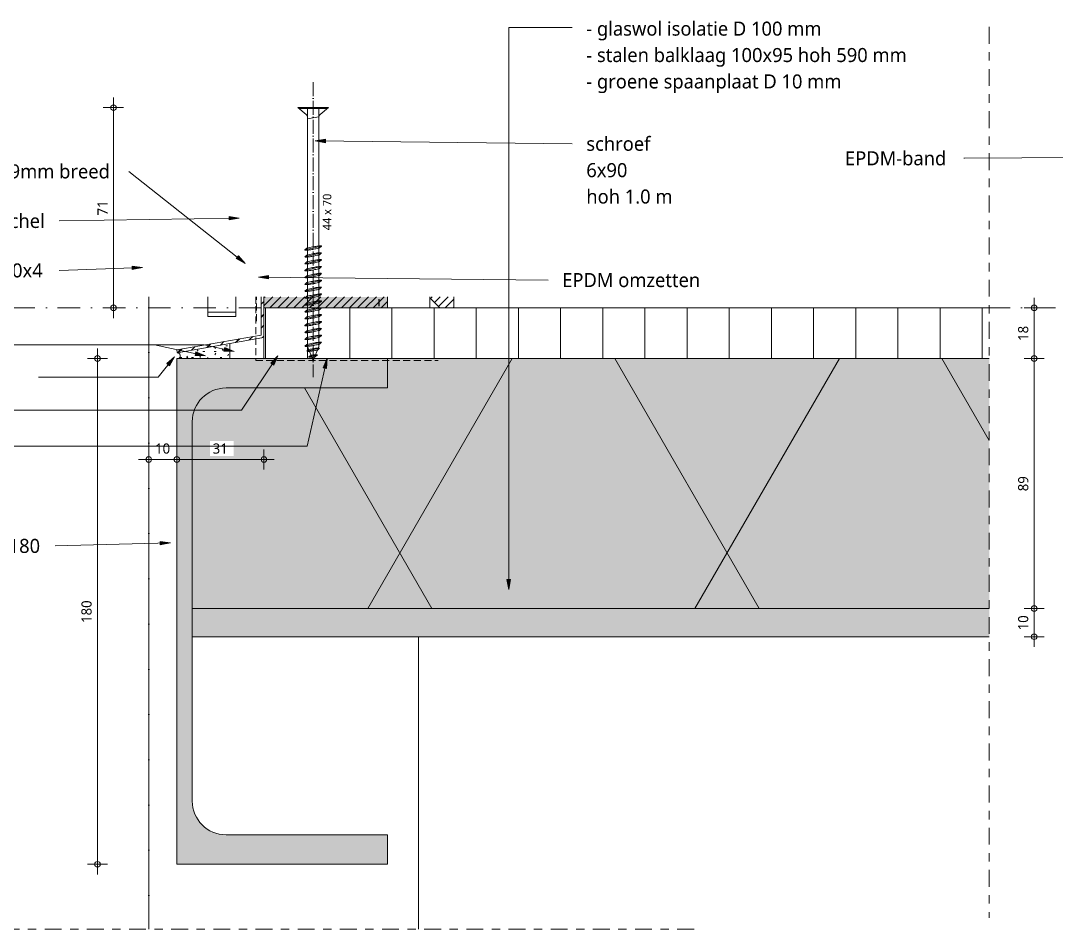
# Model space of a CAD drawing. Header units: millimetres. Extents: x 2457 to 4349, y 3067 to 7524.
# Drawn here: x 3648 to 4016.4, y 4805.4 to 5128.7 of the extents above; entities that cross this region are included whole.
import ezdxf

# ---------------------------------------------------------------- set-up
doc = ezdxf.new("R2010")
doc.units = ezdxf.units.MM
for name, pattern in [('MV_center', [15, 6, -3, 3, -3]), ('MV_hartlijn_staal', [6.6, 5, -0.8, 0, -0.8]), ('MV_hidden', [3.75, 2.5, -1.25]), ('MV_stramien', [16, 8, -4, 0, -4])]:
    doc.linetypes.add(name, pattern=pattern)
for name, color, linetype, lineweight in [('A-ANNO-DIMS', 211, 'Continuous', 13), ('A-ANNO-DIMS-2', 211, 'Continuous', 13), ('A-ANNO-NOTE', 131, 'Continuous', 18), ('A-DETL', 90, 'Continuous', 13), ('A-DETL-GENF', 92, 'Continuous', 18), ('A-DETL-MEDM', 33, 'Continuous', 25), ('G-ANNO-TEXT', 231, 'Continuous', 13)]:
    doc.layers.add(name, color=color, linetype=linetype, lineweight=lineweight)
doc.styles.add('Segoe UI', font='segoeui.ttf', dxfattribs={"height": 3})
doc.styles.add('Segoe UI_1', font='segoeui.ttf', dxfattribs={"height": 3.6})
doc.styles.add('Segoe UI_3', font='segoeui.ttf', dxfattribs={"height": 5})
doc.dimstyles.new('1_8_mm_3', dxfattribs={"dimscale": 304.8, "dimtxt": 3.77051, "dimasz": 0.006562, "dimexe": 0.011811, "dimexo": 0.0625, "dimgap": 0.003281, "dimtad": 1, "dimdec": 0, "dimzin": 0, "dimdsep": 46, "dimtxsty": 'Segoe UI_1', "dimblk1": 'DOTBLANK', "dimblk2": 'DOTBLANK', "dimsah": 1, "dimcen": 0.09, "dimdle": 0.011811, "dimazin": 0, "dimtfac": 1, "dimtdec": 4, "dimtix": 1, "dimtmove": 0, "dimatfit": 3, "dimfxl": 0.011811, "dimfxlon": 1, "dimtvp": 1, "dimtfill": 1, "dimtolj": 1, "dimtzin": 0, "dimarcsym": 2})
pattern_1 = [(270, (0, 0), (-15, -9e-16), [])]

# ---------------------------------------------------------------- blocks, each defined once
blk = doc.blocks.new('42_isolatie - Type 1-3252179-Details Strandbaak Strandhuis 2_0')
at = {"layer": 'A-DETL-GENF'}
blk.add_hatch(color=256, dxfattribs=at).paths.add_polyline_path([(285.28, 7.8), (285.28, 96.8), (71.28, 96.8), (71.28, 86.3), (13.78, 86.3), (12.2, 86.19), (10.67, 85.89), (9.19, 85.39), (7.78, 84.69), (6.47, 83.82), (5.29, 82.79), (4.26, 81.6), (3.39, 80.3), (2.69, 78.89), (2.19, 77.41), (1.88, 75.88), (1.78, 74.3), (1.78, 7.8)])
at = {"layer": 'A-DETL-GENF', "lineweight": 13}
h = blk.add_hatch(dxfattribs=at)
h.set_pattern_fill('FP_29', color=256, style=0, pattern_type=2)
h.set_pattern_definition([(60, (0, 0), (-87.295, 50.4), []), (120, (0, 0), (-87.295, -50.4), [])])
h.paths.add_polyline_path([(285.28, 7.8), (285.28, 96.8), (71.28, 96.8), (71.28, 86.3), (13.78, 86.3), (12.2, 86.19), (10.67, 85.89), (9.19, 85.39), (7.78, 84.69), (6.47, 83.82), (5.29, 82.79), (4.26, 81.6), (3.39, 80.3), (2.69, 78.89), (2.19, 77.41), (1.88, 75.88), (1.78, 74.3), (1.78, 7.8)])
at = {"layer": 'A-DETL-GENF'}
blk.add_line((285.28, 96.8), (71.28, 96.8), dxfattribs=at)
blk = doc.blocks.new('00 plaatmateriaal1 - d_15 mm-V15-Details Strandbaak Strandhuis 2_0')
at = {"layer": 'A-DETL-GENF', "lineweight": 13}
h = blk.add_hatch(dxfattribs=at)
h.set_pattern_fill('FP_1', color=256, style=0, pattern_type=2)
h.set_pattern_definition(pattern_1)
h.paths.add_polyline_path([(243.62, 0), (243.62, 15), (239.69, 15), (239.69, 0), (242.43, 0)])
at = {"layer": 'A-DETL-MEDM', "lineweight": 18}
blk.add_line((243.62, 15), (240.08, 15), dxfattribs=at)
blk = doc.blocks.new('00 plaatmateriaal1 - d_10 mm-3252177-Details Strandbaak Strandhuis 2_0')
at = {"layer": 'A-DETL-GENF', "lineweight": 13}
h = blk.add_hatch(dxfattribs=at)
h.set_pattern_fill('FP_2', color=256, style=0, pattern_type=2)
h.set_pattern_definition([(90, (0, 0), (-15, 9e-16), [])])
h.paths.add_polyline_path([(251.06, -10), (251.06, 0), (244.13, 0), (244.13, -10), (246.86, -10)])
at = {"layer": 'A-DETL-MEDM', "lineweight": 18}
for p, q in [((251.06, 0), (244.13, 0)), ((251.06, -10), (251.06, 0)), ((244.13, -10), (251.06, -10))]:
    blk.add_line(p, q, dxfattribs=at)
blk = doc.blocks.new('00 plaatmateriaal1 - d_18 mm-V61-Details Strandbaak Strandhuis 2_0')
at = {"layer": 'A-DETL-GENF', "lineweight": 13}
h = blk.add_hatch(dxfattribs=at)
h.set_pattern_fill('FP_1', color=256, style=0, pattern_type=2)
h.set_pattern_definition(pattern_1)
h.paths.add_polyline_path([(10, 18), (10, 0), (268, 0), (268, 18), (200.46, 18)])
at = {"layer": 'A-DETL-MEDM', "lineweight": 18}
for p, q in [((224, 18), (10, 18)), ((268, 9.89), (268, 18)), ((10, 0), (200.46, 0)), ((205.46, 0), (224, 0))]:
    blk.add_line(p, q, dxfattribs=at)
blk = doc.blocks.new('NLRS_00_DI_maskeer - Type 1-V22-Details Strandbaak Strandhuis 2_0')
at = {"layer": 'A-DETL-GENF', "linetype": 'MV_center'}
blk.add_line((217, 0), (-100, 0), dxfattribs=at)
blk = doc.blocks.new('NLRS_00_DI_maskeer - Type 1-V6-Details Strandbaak Strandhuis 2_0')
at = {"layer": 'A-DETL-GENF', "linetype": 'MV_center'}
blk.add_line((-100, 0), (198, 0), dxfattribs=at)
blk = doc.blocks.new('00 hout_rechthoekig_sls - Vuren 44x70-V64-Details Strandbaak Strandhuis 2_0')
at = {"layer": 'A-DETL-GENF', "lineweight": 13}
blk.add_hatch(color=256, dxfattribs=at).paths.add_polyline_path([(70, 0), (66.07, 0), (66.07, -44), (70, -44)])
at = {"layer": 'A-DETL-MEDM', "lineweight": 13}
h = blk.add_hatch(dxfattribs=at)
h.set_pattern_fill('FP_61', color=256, style=0, pattern_type=2)
h.set_pattern_definition([(135, (5096.476, -3778.524), (-1.41421356, -1.41421356), [])])
h.paths.add_polyline_path([(70, 0), (66.07, 0), (66.07, -44), (70, -44)])
at = {"layer": 'A-DETL-MEDM', "lineweight": 18}
for p, q in [((66.07, 0), (70, 0)), ((70, 0), (70, -44)), ((70, 0), (70, -44)), ((70, 0), (70, -44)), ((70, -44), (66.07, -44)), ((70, -44), (66.07, -44))]:
    blk.add_line(p, q, dxfattribs=at)
blk = doc.blocks.new('28 schroeven 2D - Verzonken schroef 6_0x90mm-3245572-Details Strandbaak Strandhuis 2_0')
at = {"layer": 'A-DETL-GENF', "linetype": 'MV_hartlijn_staal', "lineweight": 13}
blk.add_line((0, 9.1), (0, -95.9), dxfattribs=at)
at = {"layer": 'A-DETL-GENF', "lineweight": 5}
for p, q in [((-5.4, 0), (5.4, 0)), ((-2.54, -2.4), (-5.4, 0)), ((5.4, 0), (2.54, -2.4)), ((-5.04, -0.3), (5.04, -0.3)), ((-2, -4), (2.03, -3.26)), ((-2, -3.55), (-2, -85)), ((2, -85), (2, -3.55)), ((3, -49.24), (-3, -50.64)), ((-3, -50.64), (-2.25, -50)), ((2.25, -49.88), (3, -49.24)), ((3, -51.69), (-3, -53.09)), ((-3, -53.09), (-2.25, -52.45)), ((3, -54.14), (-3, -55.53)), ((-3, -55.53), (-2.25, -54.89)), ((2.25, -52.33), (3, -51.69)), ((2.25, -54.78), (3, -54.14)), ((3, -56.58), (-3, -57.98)), ((-3, -57.98), (-2.25, -57.34)), ((2.25, -57.22), (3, -56.58)), ((3, -59.03), (-3, -60.43)), ((-3, -60.43), (-2.25, -59.79)), ((3, -61.48), (-3, -62.87)), ((-3, -62.87), (-2.25, -62.23)), ((2.25, -59.67), (3, -59.03)), ((2.25, -62.12), (3, -61.48)), ((3, -63.92), (-3, -65.32)), ((-3, -65.32), (-2.25, -64.68)), ((2.25, -64.56), (3, -63.92)), ((3, -66.37), (-3, -67.77)), ((-3, -67.77), (-2.25, -67.13)), ((3, -68.82), (-3, -70.21)), ((-3, -70.21), (-2.25, -69.57)), ((2.25, -67.01), (3, -66.37)), ((2.25, -69.46), (3, -68.82)), ((3, -71.26), (-3, -72.66)), ((-3, -72.66), (-2.25, -72.02)), ((2.25, -71.9), (3, -71.26)), ((3, -73.71), (-3, -75.11)), ((-3, -75.11), (-2.25, -74.47)), ((3, -76.16), (-3, -77.55)), ((-3, -77.55), (-2.25, -76.91)), ((2.25, -74.35), (3, -73.71)), ((2.25, -76.8), (3, -76.16)), ((3, -78.6), (-3, -80)), ((-3, -80), (-2.25, -79.36)), ((2.25, -79.24), (3, -78.6)), ((3, -81.05), (-3, -82.45)), ((-3, -82.45), (-2.25, -81.81)), ((3, -83.5), (-3, -84.89)), ((-3, -84.89), (-2.25, -84.25)), ((2.25, -81.69), (3, -81.05)), ((2.25, -84.14), (3, -83.5)), ((2.26, -85.61), (-2.26, -86.66)), ((-2.26, -86.66), (-1.51, -86.02)), ((-2, -85), (0, -90)), ((1.52, -88), (-1.52, -88.71)), ((-1.52, -88.71), (-0.77, -88.07)), ((0, -90), (2, -85)), ((0.77, -88.64), (1.52, -88)), ((1.51, -86.25), (2.26, -85.61))]:
    blk.add_line(p, q, dxfattribs=at)
at = {"layer": 'A-DETL-GENF'}
for p, q in [((-2, -3.55), (-2, 0)), ((2, -3.55), (2, 0))]:
    blk.add_line(p, q, dxfattribs=at)
at = {"layer": 'A-DETL-GENF', "lineweight": 5}
for centre, start, end in [((-3.5, -3.55), 360, 50), ((3.5, -3.55), 130, 180)]:
    blk.add_arc(centre, 1.5, start, end, dxfattribs=at)
for points in [[(-3, -50.64), (-2.17, -50.99), (2.25, -49.88)], [(-2.25, -50), (2.66, -48.91), (3, -49.24)], [(-3, -53.09), (-2.17, -53.43), (2.25, -52.33)], [(-3, -55.53), (-2.17, -55.88), (2.25, -54.78)], [(-2.25, -52.45), (2.66, -51.35), (3, -51.69)], [(-2.25, -54.89), (2.66, -53.8), (3, -54.14)], [(-3, -57.98), (-2.17, -58.33), (2.25, -57.22)], [(-2.25, -57.34), (2.66, -56.25), (3, -56.58)], [(-3, -60.43), (-2.17, -60.77), (2.25, -59.67)], [(-3, -62.87), (-2.17, -63.22), (2.25, -62.12)], [(-2.25, -59.79), (2.66, -58.69), (3, -59.03)], [(-2.25, -62.23), (2.66, -61.14), (3, -61.48)], [(-3, -65.32), (-2.17, -65.67), (2.25, -64.56)], [(-2.25, -64.68), (2.66, -63.59), (3, -63.92)], [(-2.25, -67.13), (2.66, -66.03), (3, -66.37)], [(-3, -67.77), (-2.17, -68.11), (2.25, -67.01)], [(-3, -70.21), (-2.17, -70.56), (2.25, -69.46)], [(-2.25, -69.57), (2.66, -68.48), (3, -68.82)], [(-3, -72.66), (-2.17, -73.01), (2.25, -71.9)], [(-2.25, -72.02), (2.66, -70.93), (3, -71.26)], [(-2.25, -74.47), (2.66, -73.37), (3, -73.71)], [(-3, -75.11), (-2.17, -75.45), (2.25, -74.35)], [(-3, -77.55), (-2.17, -77.9), (2.25, -76.8)], [(-2.25, -76.91), (2.66, -75.82), (3, -76.16)], [(-3, -80), (-2.17, -80.35), (2.25, -79.24)], [(-2.25, -79.36), (2.66, -78.27), (3, -78.6)], [(-2.25, -81.81), (2.66, -80.71), (3, -81.05)], [(-3, -82.45), (-2.17, -82.79), (2.25, -81.69)], [(-3, -84.89), (-2.17, -85.24), (2.25, -84.14)], [(-2.25, -84.25), (2.66, -83.16), (3, -83.5)], [(-2.26, -86.66), (-1.67, -86.92), (1.51, -86.25)], [(-1.51, -86.02), (2.02, -85.36), (2.26, -85.61)], [(-0.77, -88.07), (1.39, -87.84), (1.52, -88)], [(-1.52, -88.71), (-1.18, -88.9), (0.77, -88.64)]]:
    blk.add_open_spline(points, degree=2, dxfattribs=at)
blk = doc.blocks.new('DIMBLOCK342-Details Strandbaak Strandhuis 2_0')
at = {"layer": 'A-ANNO-DIMS-2'}
for p, q in [((4008.48, 5030.08), (4008.48, 5008.48)), ((4008.48, 5026.48), (4004.88, 5026.48)), ((4008.48, 5026.48), (4012.08, 5026.48)), ((4008.48, 5008.48), (4004.88, 5008.48)), ((4008.48, 5008.48), (4012.08, 5008.48))]:
    blk.add_line(p, q, dxfattribs=at)
for centre in [(4008.48, 5026.48), (4008.48, 5008.48)]:
    blk.add_circle(centre, 1, dxfattribs=at)
at = {"layer": 'A-ANNO-DIMS-2', "color": 0, "insert": (4002.79, 5014.73), "char_height": 3.6, "width": 6.5813, "attachment_point": 1, "rotation": 90, "line_spacing_factor": 1.142579, "style": 'Segoe UI_1', "bg_fill": 3, "box_fill_scale": 1.25, "bg_fill_color": 9, "bg_fill_true_color": 13158600, "bg_fill_transparency": 0}
blk.add_mtext('18', dxfattribs=at)
blk = doc.blocks.new('_DotBlank')
at = {"color": 0, "linetype": 'ByBlock', "lineweight": -2}
blk.add_line((-0.5, 0), (-1, 0), dxfattribs=at)
blk.add_circle((0, 0), 0.5, dxfattribs=at)
blk = doc.blocks.new('DIMBLOCK343-Details Strandbaak Strandhuis 2_0')
at = {"layer": 'A-ANNO-DIMS-2'}
for p, q in [((4008.48, 5008.48), (4004.88, 5008.48)), ((4008.48, 5008.48), (4008.48, 4919.48)), ((4008.48, 5008.48), (4012.08, 5008.48)), ((4008.48, 4919.48), (4004.88, 4919.48)), ((4008.48, 4919.48), (4012.08, 4919.48))]:
    blk.add_line(p, q, dxfattribs=at)
for centre in [(4008.48, 5008.48), (4008.48, 4919.48)]:
    blk.add_circle(centre, 1, dxfattribs=at)
at = {"layer": 'A-ANNO-DIMS-2', "color": 0, "insert": (4002.79, 4961.23), "char_height": 3.6, "width": 6.5813, "attachment_point": 1, "rotation": 90, "line_spacing_factor": 1.142579, "style": 'Segoe UI_1', "bg_fill": 3, "box_fill_scale": 1.25, "bg_fill_color": 9, "bg_fill_true_color": 13158600, "bg_fill_transparency": 0}
blk.add_mtext('89', dxfattribs=at)
blk = doc.blocks.new('DIMBLOCK344-Details Strandbaak Strandhuis 2_0')
at = {"layer": 'A-ANNO-DIMS-2'}
for p, q in [((4008.48, 4919.48), (4004.88, 4919.48)), ((4008.48, 4919.48), (4008.48, 4905.88)), ((4008.48, 4919.48), (4012.08, 4919.48)), ((4008.48, 4909.48), (4004.88, 4909.48)), ((4008.48, 4909.48), (4012.08, 4909.48))]:
    blk.add_line(p, q, dxfattribs=at)
for centre in [(4008.48, 4919.48), (4008.48, 4909.48)]:
    blk.add_circle(centre, 1, dxfattribs=at)
at = {"layer": 'A-ANNO-DIMS-2', "color": 0, "insert": (4002.79, 4911.73), "char_height": 3.6, "width": 6.5813, "attachment_point": 1, "rotation": 90, "line_spacing_factor": 1.142579, "style": 'Segoe UI_1', "bg_fill": 3, "box_fill_scale": 1.25, "bg_fill_color": 9, "bg_fill_true_color": 13158600, "bg_fill_transparency": 0}
blk.add_mtext('10', dxfattribs=at)
blk = doc.blocks.new('DIMBLOCK347-Details Strandbaak Strandhuis 2_0')
at = {"layer": 'A-ANNO-DIMS-2'}
for p, q in [((3675.29, 4824.88), (3675.29, 5012.08)), ((3675.29, 5008.48), (3671.69, 5008.48)), ((3675.29, 5008.48), (3678.89, 5008.48)), ((3675.29, 4828.48), (3671.69, 4828.48)), ((3675.29, 4828.48), (3678.89, 4828.48))]:
    blk.add_line(p, q, dxfattribs=at)
for centre in [(3675.29, 5008.48), (3675.29, 4828.48)]:
    blk.add_circle(centre, 1, dxfattribs=at)
at = {"layer": 'A-ANNO-DIMS-2', "color": 0, "insert": (3669.59, 4914.36), "char_height": 3.6, "width": 9.8719, "attachment_point": 1, "rotation": 90, "line_spacing_factor": 1.142579, "style": 'Segoe UI_1', "bg_fill": 3, "box_fill_scale": 1.25, "bg_fill_color": 9, "bg_fill_true_color": 13158600, "bg_fill_transparency": 0}
blk.add_mtext('180', dxfattribs=at)
blk = doc.blocks.new('DIMBLOCK403-Details Strandbaak Strandhuis 2_0')
at = {"layer": 'A-ANNO-DIMS-2'}
for p, q in [((3693.52, 4972.53), (3693.52, 4976.13)), ((3703.52, 4972.53), (3703.52, 4976.13)), ((3689.92, 4972.53), (3703.52, 4972.53)), ((3693.52, 4972.53), (3693.52, 4968.93)), ((3703.52, 4972.53), (3703.52, 4968.93))]:
    blk.add_line(p, q, dxfattribs=at)
for centre in [(3693.52, 4972.53), (3703.52, 4972.53)]:
    blk.add_circle(centre, 1, dxfattribs=at)
at = {"layer": 'A-ANNO-DIMS-2', "color": 0, "insert": (3695.78, 4978.23), "char_height": 3.6, "width": 6.5813, "attachment_point": 1, "line_spacing_factor": 1.142579, "style": 'Segoe UI_1', "bg_fill": 3, "box_fill_scale": 1.25, "bg_fill_color": 9, "bg_fill_true_color": 13158600, "bg_fill_transparency": 0}
blk.add_mtext('10', dxfattribs=at)
blk = doc.blocks.new('DIMBLOCK404-Details Strandbaak Strandhuis 2_0')
at = {"layer": 'A-ANNO-DIMS-2'}
for p, q in [((3703.52, 4972.53), (3703.52, 4976.13)), ((3734.52, 4972.53), (3734.52, 4976.13)), ((3703.52, 4972.53), (3738.12, 4972.53)), ((3703.52, 4972.53), (3703.52, 4968.93)), ((3734.52, 4972.53), (3734.52, 4968.93))]:
    blk.add_line(p, q, dxfattribs=at)
for centre in [(3703.52, 4972.53), (3734.52, 4972.53)]:
    blk.add_circle(centre, 1, dxfattribs=at)
at = {"layer": 'A-ANNO-DIMS-2', "color": 0, "insert": (3716.28, 4978.23), "char_height": 3.6, "width": 6.5813, "attachment_point": 1, "line_spacing_factor": 1.142579, "style": 'Segoe UI_1', "bg_fill": 3, "box_fill_scale": 1.25, "bg_fill_color": 9, "bg_fill_true_color": 13158600, "bg_fill_transparency": 0}
blk.add_mtext('31', dxfattribs=at)
blk = doc.blocks.new('DIMBLOCK408-Details Strandbaak Strandhuis 2_0')
at = {"layer": 'A-ANNO-DIMS-2'}
for p, q in [((3680.97, 5101.33), (3680.97, 5022.88)), ((3680.97, 5097.73), (3677.37, 5097.73)), ((3680.97, 5097.73), (3684.57, 5097.73)), ((3680.97, 5026.48), (3677.37, 5026.48)), ((3680.97, 5026.48), (3684.57, 5026.48))]:
    blk.add_line(p, q, dxfattribs=at)
for centre in [(3680.97, 5097.73), (3680.97, 5026.48)]:
    blk.add_circle(centre, 1, dxfattribs=at)
at = {"layer": 'A-ANNO-DIMS-2', "color": 0, "insert": (3675.27, 5059.36), "char_height": 3.6, "width": 6.5813, "attachment_point": 1, "rotation": 90, "line_spacing_factor": 1.142579, "style": 'Segoe UI_1', "bg_fill": 3, "box_fill_scale": 1.25, "bg_fill_color": 9, "bg_fill_true_color": 13158600, "bg_fill_transparency": 0}
blk.add_mtext('71', dxfattribs=at)

msp = doc.modelspace()

# ---------------------------------------------------------------- hatches: boundary and pattern name
at = {"layer": 'A-DETL-GENF', "lineweight": 13}
h = msp.add_hatch(dxfattribs=at)
h.set_pattern_fill('FP_15', color=254, style=0, pattern_type=2)
h.set_pattern_definition([(45, (0, 0), (-4.2426407, 4.2426407), []), (45, (0.2, 0), (-4.2426407, 4.2426407), []), (45, (4, 0), (-4.2426407, 4.2426407), [])])
h.paths.add_polyline_path([(3703.7, 5010.55), (3733.7, 5015.84), (3733.92, 5015.9), (3734.12, 5016.02), (3734.29, 5016.18), (3734.42, 5016.37), (3734.5, 5016.59), (3734.52, 5016.82), (3734.52, 5030.4), (3733.52, 5030.4), (3733.52, 5016.82), (3703.53, 5011.53), (3703.67, 5010.77)])
h = msp.add_hatch(dxfattribs=at)
h.set_pattern_fill('FP_22', color=250, style=0, pattern_type=2)
h.set_pattern_definition([(45, (0, 0), (-1.41421356, 1.41421356), [])])
h.paths.add_polyline_path([(3802.06, 5026.48), (3802.06, 5030.4), (3793.52, 5030.4), (3793.52, 5030.01), (3797.06, 5026.48)])
h = msp.add_hatch(dxfattribs=at)
h.set_pattern_fill('FP_6', color=254, style=0, pattern_type=2)
h.set_pattern_definition([(0, (0, 0), (8.128, 2.032), [0.67056, -5.425, 0.67056, -5.425, -32.512]), (0, (0, 0), (8.128, 2.032), [-12.192, 0.67056, -11.521, 0.67056, -5.425, -14.224]), (0, (0, 0), (8.128, 2.032), [-30.48, 0.67056, -3.393, 0.67056, -9.489]), (120, (3.048, 1.016), (-5.8237636, 6.0230545), [0.67056, -5.425, 0.67056, -5.425, -32.512]), (120, (3.048, 1.016), (-5.8237636, 6.0230545), [-12.192, 0.67056, -11.521, 0.67056, -5.425, -14.224]), (120, (3.048, 1.016), (-5.8237636, 6.0230545), [-30.48, 0.67056, -3.393, 0.67056, -9.489]), (240, (4.064, 5.08), (-2.3042364, -8.0550545), [0.67056, -5.425, 0.67056, -5.425, -32.512]), (240, (4.064, 5.08), (-2.3042364, -8.0550545), [-12.192, 0.67056, -11.521, 0.67056, -5.425, -14.224]), (240, (4.064, 5.08), (-2.3042364, -8.0550545), [-30.48, 0.67056, -3.393, 0.67056, -9.489])])
h.paths.add_polyline_path([(3722.42, 5008.48), (3722.42, 5013.85), (3703.67, 5010.54), (3703.93, 5010.51), (3704.17, 5010.41), (3704.39, 5010.26), (3704.57, 5010.07), (3704.69, 5009.83), (3704.75, 5009.57), (3704.75, 5009.31), (3704.68, 5009.05), (3704.56, 5008.82), (3704.38, 5008.62), (3704.16, 5008.48)])
at = {"layer": 'A-DETL-GENF'}
for color, points in [(7, [(3778.52, 4828.48), (3778.52, 4838.98), (3721.02, 4838.98), (3719.44, 4839.08), (3717.92, 4839.39), (3716.43, 4839.89), (3715.02, 4840.58), (3713.72, 4841.46), (3712.54, 4842.49), (3711.5, 4843.67), (3710.63, 4844.98), (3709.94, 4846.38), (3709.43, 4847.87), (3709.13, 4849.4), (3709.02, 4850.98), (3709.02, 4985.98), (3709.13, 4987.56), (3709.43, 4989.08), (3709.94, 4990.57), (3710.63, 4991.98), (3711.5, 4993.28), (3712.54, 4994.46), (3713.72, 4995.5), (3715.02, 4996.37), (3716.43, 4997.06), (3717.92, 4997.57), (3719.44, 4997.87), (3721.02, 4997.98), (3778.52, 4997.98), (3778.52, 5008.48), (3703.52, 5008.48), (3703.52, 4828.48)]), (83, [(3709.02, 4909.48), (3992.52, 4909.48), (3992.52, 4919.48), (3709.02, 4919.48)])]:
    msp.add_hatch(color=color, dxfattribs=at).paths.add_polyline_path(points)
at = {"layer": 'G-ANNO-TEXT'}
for points in [[(3752.76, 5085.94), (3756.36, 5085.26), (3756.37, 5086.53)], [(3725.72, 5058.46), (3722.11, 5059.04), (3722.13, 5057.77)], [(3727.88, 5042.33), (3725.45, 5045.06), (3724.66, 5044.07)], [(3691.26, 5040.88), (3687.64, 5041.38), (3687.68, 5040.12)], [(3732.56, 5037.44), (3736.15, 5036.77), (3736.16, 5038.04)], [(3713.68, 5009.43), (3710.29, 5010.82), (3710.02, 5009.58)], [(3723.93, 5010.93), (3720.56, 5012.35), (3720.28, 5011.11)], [(3702.64, 5009.09), (3699.91, 5006.66), (3700.9, 5005.88)], [(3739.48, 5009.45), (3736.95, 5006.81), (3738.01, 5006.1)], [(3756.98, 5008.57), (3755.58, 5005.2), (3756.81, 5004.92)], [(3701.22, 4942.85), (3697.61, 4943.39), (3697.64, 4942.12)], [(3821.58, 4926.26), (3822.22, 4929.86), (3820.95, 4929.86)]]:
    msp.add_hatch(color=7, dxfattribs=at).paths.add_polyline_path(points)

# ---------------------------------------------------------------- linework, layer by layer
at = {"layer": 'A-DETL', "linetype": 'MV_stramien', "lineweight": 18}
for p, q in [((3693.52, 4805.36), (3693.52, 5030.4)), ((3733.52, 5026.48), (3634.52, 5026.48)), ((3797.06, 5026.48), (3778.52, 5026.48)), ((4016.04, 5026.48), (3802.06, 5026.48))]:
    msp.add_line(p, q, dxfattribs=at)
at = {"layer": 'A-DETL'}
for p, q in [((3693.52, 4805.36), (3693.52, 5030.4)), ((3733.52, 5030.4), (3733.52, 5016.82)), ((3734.52, 5016.82), (3734.52, 5026.48)), ((3733.52, 5016.82), (3703.53, 5011.53)), ((3722.42, 5013.85), (3733.7, 5015.84)), ((3703.53, 5011.53), (3703.7, 5010.55)), ((3789.52, 4805.36), (3789.52, 4909.48))]:
    msp.add_line(p, q, dxfattribs=at)
at = {"layer": 'A-DETL', "linetype": 'MV_hidden', "lineweight": 18}
for p, q in [((3731.58, 5030.4), (3731.58, 5027.14)), ((3731.9, 5021.8), (3731.9, 5030.4)), ((3731.58, 5027.14), (3731.58, 5007.77)), ((3731.58, 5007.77), (3796.49, 5007.77))]:
    msp.add_line(p, q, dxfattribs=at)
at = {"layer": 'A-DETL', "linetype": 'MV_hidden', "lineweight": 25}
msp.add_line((3775.52, 5027.14), (3775.52, 5030.4), dxfattribs=at)
at = {"layer": 'A-DETL', "lineweight": 18}
for p, q in [((3793.52, 5030.4), (3793.52, 5030.01)), ((3793.52, 5030.01), (3797.06, 5026.48)), ((3802.06, 5026.48), (3802.06, 5030.4)), ((3797.06, 5026.48), (3802.06, 5026.48)), ((3722.42, 5013.85), (3703.67, 5010.54)), ((3722.42, 5008.48), (3722.42, 5013.85)), ((3703.52, 5008.48), (3703.52, 4828.48)), ((3704.16, 5008.48), (3703.52, 5008.48)), ((3704.16, 5008.48), (3722.42, 5008.48)), ((3778.52, 5008.48), (3722.42, 5008.48)), ((3778.52, 4997.98), (3778.52, 5008.48)), ((3721.02, 4997.98), (3778.52, 4997.98)), ((3709.02, 4850.98), (3709.02, 4985.98)), ((3992.52, 4919.48), (3709.02, 4919.48)), ((3709.02, 4909.48), (3992.52, 4909.48)), ((3778.52, 4838.98), (3721.02, 4838.98)), ((3778.52, 4828.48), (3778.52, 4838.98)), ((3703.52, 4828.48), (3778.52, 4828.48))]:
    msp.add_line(p, q, dxfattribs=at)
at = {"layer": 'A-DETL'}
for centre, radius, start, end in [((3733.52, 5016.82), 1, 279.9973, 0), ((3703.66, 5009.45), 1.09, 297.1836, 89.907)]:
    msp.add_arc(centre, radius, start, end, dxfattribs=at)
at = {"layer": 'A-DETL', "lineweight": 18}
for centre, start, end in [((3721.02, 4985.98), 90, 180), ((3721.02, 4850.98), 180, 270)]:
    msp.add_arc(centre, 12, start, end, dxfattribs=at)
at = {"layer": 'G-ANNO-TEXT', "color": 250}
for p, q in [((3821.58, 5126.2), (3844.18, 5126.2)), ((3821.58, 4926.26), (3821.58, 5126.2)), ((3756.37, 5086.53), (3752.76, 5085.94)), ((3752.76, 5085.94), (3756.36, 5085.26)), ((3752.76, 5085.94), (3844.18, 5084.88)), ((3756.36, 5085.26), (3756.37, 5086.53)), ((4111.69, 5080.77), (3983.66, 5079.71)), ((3983.66, 5079.71), (3983.53, 5079.71)), ((3727.88, 5042.33), (3686.42, 5075.05)), ((3725.72, 5058.46), (3661.7, 5057.41)), ((3725.72, 5058.46), (3722.11, 5059.04)), ((3722.11, 5059.04), (3722.13, 5057.77)), ((3722.13, 5057.77), (3725.72, 5058.46)), ((3725.45, 5045.06), (3724.66, 5044.07)), ((3724.66, 5044.07), (3727.88, 5042.33)), ((3727.88, 5042.33), (3725.45, 5045.06)), ((3691.26, 5040.88), (3661.7, 5039.82)), ((3691.26, 5040.88), (3687.64, 5041.38)), ((3687.64, 5041.38), (3687.68, 5040.12)), ((3687.68, 5040.12), (3691.26, 5040.88)), ((3736.16, 5038.04), (3732.56, 5037.44)), ((3732.56, 5037.44), (3736.15, 5036.77)), ((3732.56, 5037.44), (3835.62, 5036.38)), ((3736.15, 5036.77), (3736.16, 5038.04)), ((3713.68, 5009.43), (3695.63, 5013.37)), ((3710.29, 5010.82), (3710.02, 5009.58)), ((3713.68, 5009.43), (3710.29, 5010.82)), ((3723.93, 5010.93), (3713.28, 5013.37)), ((3720.56, 5012.35), (3720.28, 5011.11)), ((3720.28, 5011.11), (3723.93, 5010.93)), ((3723.93, 5010.93), (3720.56, 5012.35)), ((3702.64, 5009.09), (3696.89, 5001.82)), ((3702.64, 5009.09), (3699.91, 5006.66)), ((3699.91, 5006.66), (3700.9, 5005.88)), ((3700.9, 5005.88), (3702.64, 5009.09)), ((3710.02, 5009.58), (3713.68, 5009.43)), ((3739.48, 5009.45), (3726.49, 4990.03)), ((3739.48, 5009.45), (3736.95, 5006.81)), ((3736.95, 5006.81), (3738.01, 5006.1)), ((3738.01, 5006.1), (3739.48, 5009.45)), ((3756.98, 5008.57), (3749.94, 4977.25)), ((3756.98, 5008.57), (3755.58, 5005.2)), ((3756.81, 5004.92), (3756.98, 5008.57)), ((3755.58, 5005.2), (3756.81, 5004.92)), ((3701.22, 4942.85), (3660.2, 4941.79)), ((3701.22, 4942.85), (3697.61, 4943.39)), ((3697.61, 4943.39), (3697.64, 4942.12)), ((3697.64, 4942.12), (3701.22, 4942.85)), ((3822.22, 4929.86), (3820.95, 4929.86)), ((3820.95, 4929.86), (3821.58, 4926.26)), ((3821.58, 4926.26), (3822.22, 4929.86))]:
    msp.add_line(p, q, dxfattribs=at)

# ---------------------------------------------------------------- block references
at = {"layer": 'A-DETL-GENF', "linetype": 'MV_center'}
for name, p, rotation in [('NLRS_00_DI_maskeer - Type 1-V22-Details Strandbaak Strandhuis 2_0', (3992.52, 4909.48), 90), ('NLRS_00_DI_maskeer - Type 1-V6-Details Strandbaak Strandhuis 2_0', (3787.52, 4805.36), 180)]:
    msp.add_blockref(name, p, dxfattribs=dict(at, rotation=rotation))
at = {"layer": 'A-DETL-GENF'}
for name, p in [('28 schroeven 2D - Verzonken schroef 6_0x90mm-3245572-Details Strandbaak Strandhuis 2_0', (3752.02, 5097.73)), ('42_isolatie - Type 1-3252179-Details Strandbaak Strandhuis 2_0', (3707.25, 4911.68))]:
    msp.add_blockref(name, p, dxfattribs=at)
at = {"layer": 'A-DETL-MEDM', "lineweight": 18}
for name, p, rotation in [('00 plaatmateriaal1 - d_10 mm-3252177-Details Strandbaak Strandhuis 2_0', (3724.52, 5274.53), 270.0000000000014), ('00 plaatmateriaal1 - d_15 mm-V15-Details Strandbaak Strandhuis 2_0', (3778.52, 5270.1), 270.0000000000002), ('00 plaatmateriaal1 - d_18 mm-V61-Details Strandbaak Strandhuis 2_0', (4002.52, 5026.48), 180)]:
    msp.add_blockref(name, p, dxfattribs=dict(at, rotation=rotation))
at = {"layer": 'A-DETL-MEDM', "lineweight": 13, "rotation": 269.9999999999993}
msp.add_blockref('00 hout_rechthoekig_sls - Vuren 44x70-V64-Details Strandbaak Strandhuis 2_0', (3778.52, 5096.48), dxfattribs=at)

# ---------------------------------------------------------------- texts
at = {"layer": 'A-ANNO-NOTE', "lineweight": 13, "insert": (3755.47, 5054.08), "char_height": 3, "width": 16.1941, "attachment_point": 1, "rotation": 90, "style": 'Segoe UI'}
msp.add_mtext('44 x 70', dxfattribs=at)
at = {"layer": 'G-ANNO-TEXT', "color": 7, "char_height": 5, "attachment_point": 1, "style": 'Segoe UI_3'}
for s, insert, width in [('- glaswol isolatie D 100 mm', (3849.18, 5128.35), 104.54), ('- stalen balklaag 100x95 hoh 590 mm', (3849.18, 5118.96), 141.578), ('- groene spaanplaat D 10 mm', (3849.18, 5109.57), 112.5569), ('schroef', (3849.18, 5087.38), 27.2574), ('EPDM-band', (3941.22, 5082.21), 45.2152), ('plastic U-profiel geperforeerd 9mm breed', (3551.64, 5077.55), 157.1308), ('6x90 ', (3849.18, 5077.99), 20.2025), ('hoh 1.0 m', (3849.18, 5068.6), 37.8396), ('geventileerde gewolmaniseerde rachel', (3537.5, 5059.91), 144.4641), ('stalen kolom 100x100x4', (3581.82, 5042.32), 90.751), ('EPDM omzetten', (3840.62, 5038.88), 60.9283), ('UPE180', (3631.38, 4944.29), 28.8607)]:
    msp.add_mtext(s, dxfattribs=dict(at, insert=insert, width=width))

# ---------------------------------------------------------------- next in the draw order: dimensions: what is measured, and where the dimension line sits
at = {"layer": 'A-ANNO-DIMS'}
for base, p1, p2, override, picture, middle in [((3680.97, 5026.48), (3684.57, 5097.73), (3684.57, 5026.48), {"dimpost": '<>', "dimfxl": 71.25}, 'DIMBLOCK408-Details Strandbaak Strandhuis 2_0', (3678.13, 5062.1)), ((4008.48, 5008.48), (4004.88, 5026.48), (4004.88, 5008.48), {"dimpost": '<>', "dimfxl": 18}, 'DIMBLOCK342-Details Strandbaak Strandhuis 2_0', (4005.61, 5017.48)), ((3675.29, 5008.48), (3678.89, 4828.48), (3678.89, 5008.48), {"dimpost": '<>', "dimfxl": 180}, 'DIMBLOCK347-Details Strandbaak Strandhuis 2_0', (3672.41, 4918.48))]:
    dim = msp.add_linear_dim(base=base, p1=p1, p2=p2, angle=90, dimstyle='1_8_mm_3', override=override, dxfattribs=at)
    dim.commit()
    dim.dimension.update_dxf_attribs({"geometry": picture, "text_midpoint": middle})
dim = msp.add_linear_dim(base=(3703.52, 4972.53), p1=(3693.52, 4976.13), p2=(3703.52, 4976.13), dimstyle='1_8_mm_3', override={"dimpost": '<>', "dimfxl": 10}, dxfattribs=at)
dim.commit()
dim.dimension.update_dxf_attribs({"geometry": 'DIMBLOCK403-Details Strandbaak Strandhuis 2_0', "text_midpoint": (3698.52, 4975.4)})

# ---------------------------------------------------------------- next in the draw order: linework, layer by layer
at = {"layer": 'G-ANNO-TEXT', "color": 250}
for p, q in [((3713.28, 5013.37), (3643.04, 5013.37)), ((3695.63, 5013.37), (3643.04, 5013.37)), ((3696.89, 5001.82), (3654.35, 5001.82)), ((3726.49, 4990.03), (3643.04, 4990.03))]:
    msp.add_line(p, q, dxfattribs=at)

# ---------------------------------------------------------------- next in the draw order: dimensions: what is measured, and where the dimension line sits
at = {"layer": 'A-ANNO-DIMS'}
dim = msp.add_linear_dim(base=(4008.48, 4919.48), p1=(4004.88, 5008.48), p2=(4004.88, 4919.48), angle=90, dimstyle='1_8_mm_3', override={"dimpost": '<>', "dimfxl": 89}, dxfattribs=at)
dim.commit()
dim.dimension.update_dxf_attribs({"geometry": 'DIMBLOCK343-Details Strandbaak Strandhuis 2_0', "text_midpoint": (4005.62, 4963.98)})
dim = msp.add_linear_dim(base=(3734.52, 4972.53), p1=(3703.52, 4976.13), p2=(3734.52, 4976.13), dimstyle='1_8_mm_3', override={"dimpost": '<>', "dimfxl": 31}, dxfattribs=at)
dim.commit()
dim.dimension.update_dxf_attribs({"geometry": 'DIMBLOCK404-Details Strandbaak Strandhuis 2_0', "text_midpoint": (3719.02, 4975.4)})

# ---------------------------------------------------------------- next in the draw order: linework, layer by layer
at = {"layer": 'G-ANNO-TEXT', "color": 250}
msp.add_line((3749.94, 4977.25), (3643.04, 4977.25), dxfattribs=at)

# ---------------------------------------------------------------- next in the draw order: dimensions: what is measured, and where the dimension line sits
at = {"layer": 'A-ANNO-DIMS'}
dim = msp.add_linear_dim(base=(4008.48, 4909.48), p1=(4004.88, 4919.48), p2=(4004.88, 4909.48), angle=90, dimstyle='1_8_mm_3', override={"dimpost": '<>', "dimfxl": 10}, dxfattribs=at)
dim.commit()
dim.dimension.update_dxf_attribs({"geometry": 'DIMBLOCK344-Details Strandbaak Strandhuis 2_0', "text_midpoint": (4005.61, 4914.48)})

doc.saveas('drawing.dxf')
